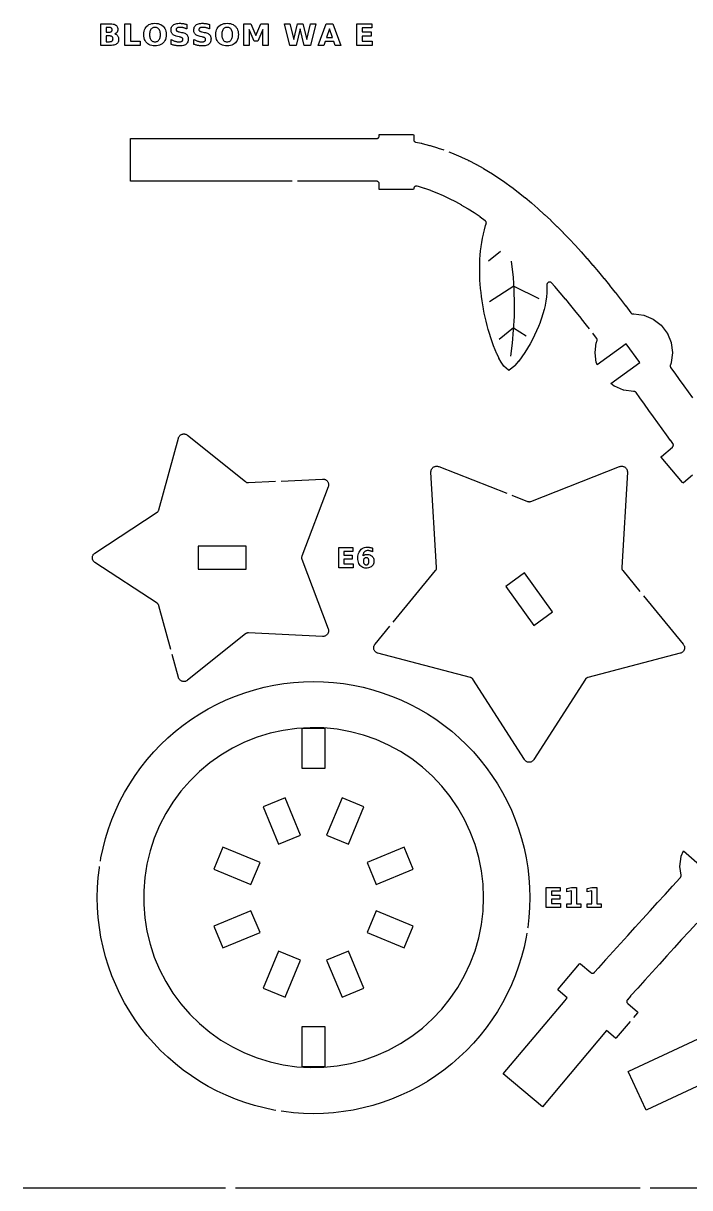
# Model space of a CAD drawing. Header units: millimetres. Extents: x 0 to 300, y 5 to 292.
# Drawn here: x 0 to 80.4, y 150 to 290.5 of the extents above; entities that cross this region are included whole.
import ezdxf

# ---------------------------------------------------------------- set-up
doc = ezdxf.new("R2010")
doc.units = ezdxf.units.MM
for name, color, linetype in [('CUT', 1, 'CONTINUOUS'), ('ENGRAVE', 5, 'CONTINUOUS'), ('SCORE', 7, 'CONTINUOUS')]:
    doc.layers.add(name, color=color, linetype=linetype)

msp = doc.modelspace()

# ---------------------------------------------------------------- linework, layer by layer
at = {"layer": 'CUT', "color": 1}
for points in [[(32.4213, 271.425), (13.008, 271.425), (12.9289, 271.4289), (12.925, 271.508), (12.925, 276.492), (12.9289, 276.5711), (13.008, 276.575), (42.5982, 276.575), (42.6318, 276.5767), (42.6634, 276.5813), (42.6943, 276.5891), (42.7243, 276.5998), (42.7532, 276.6135), (42.7805, 276.6298), (42.8061, 276.6488), (42.8297, 276.6703), (42.8512, 276.6939), (42.8702, 276.7195), (42.8865, 276.7468), (42.9002, 276.7757), (42.9109, 276.8057), (42.9187, 276.8366), (42.9233, 276.8682), (42.925, 276.9018), (42.925, 276.992), (42.9289, 277.0711), (43.008, 277.075), (46.992, 277.075), (47.0711, 277.0711), (47.075, 276.992), (47.075, 276.4593), (47.0766, 276.4259), (47.0812, 276.3946), (47.0889, 276.3639), (47.0994, 276.3341), (47.1129, 276.3055), (47.129, 276.2783), (47.1477, 276.2528), (47.1688, 276.2292), (47.1921, 276.2078), (47.2174, 276.1888), (47.2444, 276.1723), (47.2729, 276.1585), (47.3026, 276.1476), (47.335, 276.1391), (47.9969, 276), (48.0019, 275.9989), (48.1036, 275.9752), (48.1086, 275.974), (48.9736, 275.7529), (48.9784, 275.7516), (49.0758, 275.7245), (49.0806, 275.7231), (49.9372, 275.4656), (49.9418, 275.4641), (50.0347, 275.4341), (50.0393, 275.4326), (50.7001, 275.2045)], [(51.3091, 274.9778), (51.8247, 274.7771), (51.8288, 274.7754), (51.9121, 274.7412), (51.9162, 274.7395), (52.7482, 274.3793), (52.752, 274.3776), (52.8305, 274.3419), (52.8344, 274.3402), (53.6582, 273.9481), (53.6618, 273.9464), (53.7355, 273.9097), (53.7391, 273.9079), (54.5548, 273.4851), (54.5582, 273.4833), (54.6272, 273.4461), (54.6306, 273.4443), (55.4382, 272.9919), (55.4414, 272.9901), (55.5059, 272.9526), (55.509, 272.9508), (56.3085, 272.47), (56.3115, 272.4682), (56.3716, 272.4308), (56.3746, 272.4289), (57.166, 271.9208), (57.1688, 271.919), (57.2248, 271.8819), (57.2275, 271.8801), (58.0109, 271.3459), (58.0135, 271.3441), (58.0656, 271.3076), (58.0681, 271.3058), (58.8435, 270.7466), (58.8459, 270.7448), (58.8943, 270.709), (58.8967, 270.7072), (59.664, 270.1242), (59.6662, 270.1225), (59.7112, 270.0875), (59.7134, 270.0858), (60.4727, 269.4801), (60.4748, 269.4785), (60.5165, 269.4445), (60.5185, 269.4428), (61.2699, 268.8156), (61.2718, 268.814), (61.3105, 268.7811), (61.3124, 268.7795), (62.0553, 268.1325), (62.0929, 268.0991), (62.8302, 267.4309), (62.865, 267.3988), (63.5944, 266.7126), (63.6266, 266.6817), (64.3479, 265.9788), (64.3777, 265.9492), (65.0911, 265.2306), (65.1187, 265.2024), (65.8242, 264.4694), (65.8496, 264.4425), (66.5472, 263.6962), (66.5708, 263.6707), (67.2605, 262.9122), (67.2822, 262.888), (67.9641, 262.1185), (67.9841, 262.0957), (68.6582, 261.3164), (68.6766, 261.2949), (69.3429, 260.507), (69.3599, 260.4867), (70.0184, 259.6914), (70.034, 259.6724), (70.6848, 258.8708), (70.699, 258.8531), (71.3422, 258.0463), (71.3551, 258.0299), (71.9907, 257.2191), (72.0024, 257.204), (72.6304, 256.3904), (72.6409, 256.3766), (73.2613, 255.5613), (73.2708, 255.5487), (73.2725, 255.5463), (73.2936, 255.5209), (73.3158, 255.4989), (73.3399, 255.4792), (73.3659, 255.4618), (73.3933, 255.447), (73.4221, 255.4349), (73.4519, 255.4257), (73.4825, 255.4193), (73.5135, 255.4159), (73.5447, 255.4155), (73.5776, 255.4182), (73.601, 255.4213), (73.6179, 255.4228), (73.6347, 255.4213), (74.8112, 255.2664), (74.8278, 255.2635), (74.8437, 255.2577), (75.94, 254.8036), (75.9553, 254.7964), (75.9691, 254.7867), (76.9105, 254.0644), (76.9235, 254.0535), (76.9343, 254.0406), (77.6567, 253.0991), (77.6664, 253.0853), (77.6736, 253.07), (78.1277, 251.9737), (78.1334, 251.9578), (78.1364, 251.9412), (78.2913, 250.7647), (78.2927, 250.7478), (78.2913, 250.731), (78.1364, 249.5545), (78.1334, 249.5379), (78.1277, 249.522), (78.0285, 249.2826), (78.0168, 249.2499), (78.009, 249.218), (78.0044, 249.1855), (78.0031, 249.1526), (78.0052, 249.1199), (78.0105, 249.0875), (78.0191, 249.0558), (78.0308, 249.0251), (78.0456, 248.9958), (78.0643, 248.9665), (78.5561, 248.2751), (79.102, 247.5076), (79.6393, 246.753), (80.1682, 246.0123), (80.1686, 246.0117), (80.6886, 245.2869)], [(68.2696, 253.6116), (67.9326, 254.0482), (67.931, 254.0503), (67.3099, 254.8427), (67.3081, 254.845), (66.6808, 255.6318), (66.6788, 255.6344), (66.0454, 256.4146), (66.0432, 256.4173), (65.4036, 257.1896), (65.4012, 257.1925), (64.7557, 257.9559), (64.753, 257.9589), (64.1015, 258.7121), (64.0987, 258.7154), (63.7124, 259.1513), (63.6891, 259.1751), (63.6651, 259.1954), (63.6392, 259.2132), (63.6117, 259.2285), (63.5828, 259.241), (63.5529, 259.2507), (63.5222, 259.2575), (63.4909, 259.2612), (63.4595, 259.2619), (63.4281, 259.2596), (63.3971, 259.2542), (63.3668, 259.2459), (63.3374, 259.2347), (63.3093, 259.2207), (63.2826, 259.204), (63.2576, 259.1848), (63.2347, 259.1633), (63.2139, 259.1397), (63.1955, 259.1142), (63.1797, 259.087), (63.1665, 259.0585), (63.1562, 259.0287), (63.1488, 258.9982), (63.1444, 258.967), (63.1429, 258.9338), (63.145, 258.4913), (63.1448, 258.4799), (63.1234, 257.9854), (63.1226, 257.9743), (63.0778, 257.478), (63.0766, 257.4673), (63.0085, 256.9694), (63.0069, 256.959), (62.9161, 256.4594), (62.914, 256.4496), (62.8008, 255.9482), (62.7985, 255.9389), (62.6632, 255.4358), (62.6607, 255.427), (62.5038, 254.9223), (62.5011, 254.914), (62.3231, 254.4076), (62.3202, 254.3998), (62.1215, 253.8918), (62.1185, 253.8845), (61.8994, 253.375), (61.8963, 253.3681), (61.6571, 252.8571), (61.6539, 252.8506), (61.3946, 252.3381), (61.3913, 252.3318), (61.1117, 251.818), (61.1082, 251.8118), (60.8076, 251.2967), (60.8037, 251.2903), (60.4802, 250.7741), (60.4757, 250.7671), (60.1259, 250.2499), (60.12, 250.2416), (59.7365, 249.724), (59.7271, 249.7121), (59.2894, 249.1939), (59.2792, 249.183), (59.2681, 249.1731), (58.6073, 248.6413), (58.5521, 248.6013), (58.499, 248.6425), (57.9645, 249.1003), (57.9515, 249.1125), (57.941, 249.1268), (57.629, 249.5962), (57.6184, 249.6137), (57.3589, 250.0885), (57.3531, 250.0999), (57.1232, 250.5798), (57.1194, 250.5883), (56.911, 251.0711), (56.9081, 251.078), (56.7167, 251.5628), (56.7144, 251.5687), (56.5372, 252.0549), (56.5354, 252.0602), (56.3707, 252.5475), (56.3691, 252.5524), (56.2157, 253.0407), (56.2143, 253.0453), (56.0714, 253.5344), (56.0701, 253.5387), (55.9371, 254.0286), (55.936, 254.0328), (55.8125, 254.5233), (55.8114, 254.5275), (55.6972, 255.0185), (55.6962, 255.0227), (55.591, 255.5143), (55.5902, 255.5185), (55.494, 256.0107), (55.4932, 256.0148), (55.4059, 256.5075), (55.4052, 256.5117), (55.327, 257.005), (55.3263, 257.0092), (55.2571, 257.503), (55.2565, 257.5073), (55.1965, 258.0016), (55.196, 258.006), (55.1453, 258.5007), (55.1448, 258.5053), (55.1036, 259.0005), (55.1033, 259.0052), (55.0718, 259.5009), (55.0715, 259.5057), (55.05, 260.002), (55.0498, 260.0069), (55.0386, 260.5037), (55.0385, 260.5088), (55.0379, 261.0062), (55.0379, 261.0114), (55.0483, 261.5093), (55.0484, 261.5147), (55.0702, 262.0132), (55.0705, 262.0189), (55.1042, 262.5179), (55.1046, 262.5238), (55.1508, 263.0234), (55.1514, 263.0296), (55.2107, 263.5298), (55.2116, 263.5363), (55.2849, 264.0372), (55.286, 264.044), (55.3743, 264.5455), (55.3757, 264.5528), (55.4803, 265.055), (55.4821, 265.0628), (55.6048, 265.5656), (55.6071, 265.5743), (55.7503, 266.0777), (55.7534, 266.0876), (55.8217, 266.2934), (55.8307, 266.3257), (55.8362, 266.3568), (55.8386, 266.3884), (55.838, 266.42), (55.8343, 266.4514), (55.8275, 266.4824), (55.8178, 266.5125), (55.8052, 266.5415), (55.7898, 266.5691), (55.7718, 266.5952), (55.7513, 266.6193), (55.7287, 266.6414), (55.7025, 266.6622), (55.0862, 267.1067), (55.0783, 267.1122), (54.3588, 267.6029), (54.3504, 267.6085), (53.6275, 268.0725), (53.6185, 268.0781), (52.8926, 268.5147), (52.8829, 268.5203), (52.1542, 268.9285), (52.1438, 268.9341), (51.4124, 269.3132), (51.4014, 269.3187), (50.6674, 269.668), (50.6556, 269.6733), (49.9191, 269.9921), (49.9067, 269.9972), (49.1677, 270.2849), (49.1545, 270.2898), (48.413, 270.5458), (48.3991, 270.5503), (47.6548, 270.7741), (47.6402, 270.7781), (47.4822, 270.8185), (47.45, 270.8251), (47.419, 270.8285), (47.3879, 270.8288), (47.3569, 270.8261), (47.3263, 270.8205), (47.2963, 270.812), (47.2673, 270.8007), (47.2395, 270.7866), (47.2132, 270.77), (47.1887, 270.7509), (47.166, 270.7295), (47.1455, 270.7061), (47.1273, 270.6808), (47.1117, 270.6539), (47.0987, 270.6256), (47.0884, 270.5962), (47.081, 270.566), (47.0766, 270.5352), (47.0756, 270.5155), (47.0702, 270.4288), (46.992, 270.425), (43.008, 270.425), (42.9289, 270.4289), (42.925, 270.508), (42.925, 271.0982), (42.9233, 271.1318), (42.9187, 271.1634), (42.9109, 271.1943), (42.9002, 271.2243), (42.8865, 271.2532), (42.8702, 271.2805), (42.8512, 271.3061), (42.8297, 271.3297), (42.8061, 271.3512), (42.7805, 271.3702), (42.7532, 271.3865), (42.7243, 271.4002), (42.6943, 271.4109), (42.6634, 271.4187), (42.6318, 271.4233), (42.5982, 271.425), (33.0713, 271.425)], [(80.6926, 235.966), (79.6071, 235.0551), (79.544, 235.0073), (79.4902, 235.0654), (76.9293, 238.1173), (76.8815, 238.1804), (76.9396, 238.2342), (78.2704, 239.3509), (78.2958, 239.3745), (78.3174, 239.3991), (78.3365, 239.4258), (78.3527, 239.4542), (78.366, 239.4841), (78.3763, 239.5152), (78.3833, 239.5472), (78.3871, 239.5798), (78.3876, 239.6125), (78.3848, 239.6452), (78.3788, 239.6773), (78.3695, 239.7088), (78.3571, 239.7391), (78.3417, 239.768), (78.3224, 239.7968), (78.0648, 240.1426), (78.0556, 240.1549), (77.5524, 240.8389), (77.5449, 240.8491), (77.0347, 241.5499), (77.0287, 241.5581), (76.5113, 242.2747), (76.5068, 242.281), (75.9823, 243.0122), (75.979, 243.0167), (75.4474, 243.7612), (74.9065, 244.5209), (74.3596, 245.2899), (73.9006, 245.9352), (73.8803, 245.9609), (73.859, 245.9833), (73.8356, 246.0036), (73.8104, 246.0215), (73.7836, 246.037), (73.7555, 246.0498), (73.7263, 246.06), (73.6962, 246.0673), (73.6656, 246.0717), (73.6329, 246.0732), (73.6146, 246.0732), (73.601, 246.0744), (72.4245, 246.2293), (72.4078, 246.2322), (72.392, 246.238), (71.2957, 246.6921), (71.2803, 246.6993), (71.2665, 246.709), (70.8588, 247.0218), (74.3522, 249.5572), (72.7135, 251.8152), (69.211, 249.2733), (69.108, 249.522), (69.1022, 249.5379), (69.0993, 249.5545), (68.9444, 250.731), (68.9429, 250.7479), (68.9444, 250.7647), (69.0993, 251.9412), (69.1022, 251.9578), (69.108, 251.9737), (69.181, 252.1499), (69.192, 252.1805), (69.1996, 252.2104), (69.2044, 252.2408), (69.2063, 252.2715), (69.2052, 252.3023), (69.2013, 252.3329), (69.1944, 252.3629), (69.1848, 252.3921), (69.1724, 252.4203), (69.1574, 252.4473), (69.139, 252.4741), (68.6656, 253.0962)], [(17.7866, 214.9496), (16.3496, 220.2098), (16.3321, 220.2632), (16.3099, 220.3126), (16.2827, 220.3596), (16.2508, 220.4034), (16.2146, 220.4438), (16.1744, 220.4801), (16.1291, 220.5133), (8.6405, 225.4286), (8.5761, 225.4756), (8.5263, 225.52), (8.4812, 225.5692), (8.4411, 225.6226), (8.4066, 225.6797), (8.3778, 225.7399), (8.3552, 225.8027), (8.3388, 225.8674), (8.3289, 225.9334), (8.3256, 226), (8.3289, 226.0666), (8.3388, 226.1326), (8.3552, 226.1973), (8.3778, 226.2601), (8.4066, 226.3203), (8.4411, 226.3774), (8.4812, 226.4308), (8.5263, 226.48), (8.5761, 226.5244), (8.6405, 226.5714), (16.1291, 231.4867), (16.1744, 231.5199), (16.2146, 231.5562), (16.2508, 231.5966), (16.2827, 231.6404), (16.3099, 231.6874), (16.3321, 231.7368), (16.3496, 231.7902), (18.7102, 240.4312), (18.735, 240.507), (18.7619, 240.568), (18.7947, 240.6261), (18.8331, 240.6807), (18.8767, 240.7312), (18.9251, 240.7772), (18.9778, 240.8181), (19.0343, 240.8537), (19.094, 240.8835), (19.1564, 240.9072), (19.2208, 240.9247), (19.2866, 240.9357), (19.3532, 240.9401), (19.4199, 240.9379), (19.486, 240.9292), (19.551, 240.914), (19.6141, 240.8924), (19.6748, 240.8647), (19.7325, 240.8311), (19.7971, 240.7844), (26.7859, 235.1811), (26.8315, 235.1483), (26.8785, 235.1213), (26.928, 235.0993), (26.9796, 235.0826), (27.0326, 235.0712), (27.0865, 235.0654), (27.1427, 235.0652), (30.4306, 235.2214)], [(44.6173, 218.2487), (49.7175, 224.463), (49.7478, 224.5036), (49.7733, 224.5454), (49.7947, 224.5894), (49.812, 224.6352), (49.825, 224.6824), (49.8334, 224.7306), (49.8374, 224.7794), (49.8368, 224.8301), (49.159, 236.3184), (49.1583, 236.3991), (49.1645, 236.4663), (49.1773, 236.5326), (49.1967, 236.5972), (49.2225, 236.6596), (49.2544, 236.7191), (49.292, 236.7751), (49.3351, 236.8271), (49.3832, 236.8745), (49.4357, 236.9169), (49.4922, 236.9538), (49.5522, 236.9848), (49.6149, 237.0097), (49.6798, 237.0282), (49.7463, 237.0402), (49.8136, 237.0454), (49.881, 237.0439), (49.948, 237.0356), (50.0139, 237.0207), (50.0904, 236.9951), (58.3138, 233.7763)], [(58.9191, 233.5394), (60.807, 232.8004), (60.855, 232.7841), (60.9026, 232.7728), (60.9511, 232.766), (61, 232.7637), (61.0489, 232.766), (61.0974, 232.7728), (61.145, 232.7841), (61.193, 232.8004), (71.9096, 236.9951), (71.9861, 237.0207), (72.052, 237.0356), (72.119, 237.0439), (72.1864, 237.0454), (72.2537, 237.0402), (72.3202, 237.0282), (72.3851, 237.0097), (72.4478, 236.9848), (72.5078, 236.9538), (72.5643, 236.9169), (72.6168, 236.8745), (72.6649, 236.8271), (72.708, 236.7751), (72.7456, 236.7191), (72.7775, 236.6596), (72.8033, 236.5972), (72.8227, 236.5326), (72.8355, 236.4663), (72.8417, 236.3991), (72.841, 236.3184), (72.1632, 224.8301), (72.1626, 224.7794), (72.1666, 224.7306), (72.175, 224.6824), (72.188, 224.6352), (72.2053, 224.5894), (72.2267, 224.5454), (72.2522, 224.5036), (72.2825, 224.463), (74.3633, 221.9276)], [(31.0799, 235.2523), (36.0902, 235.4904), (36.17, 235.4902), (36.2364, 235.4835), (36.3018, 235.4703), (36.3655, 235.4506), (36.4271, 235.4247), (36.4857, 235.3929), (36.5409, 235.3555), (36.5922, 235.3127), (36.639, 235.2651), (36.6808, 235.2132), (36.7173, 235.1573), (36.7481, 235.0981), (36.7729, 235.0361), (36.7915, 234.972), (36.8036, 234.9064), (36.8092, 234.8399), (36.8082, 234.7732), (36.8006, 234.7069), (36.7865, 234.6417), (36.762, 234.5658), (33.5926, 226.1876), (33.5755, 226.1341), (33.5644, 226.081), (33.5588, 226.0271), (33.5588, 225.9729), (33.5644, 225.919), (33.5755, 225.8659), (33.5926, 225.8124), (36.762, 217.4342), (36.7865, 217.3583), (36.8006, 217.2931), (36.8082, 217.2268), (36.8092, 217.1601), (36.8036, 217.0936), (36.7915, 217.028), (36.7729, 216.9639), (36.7481, 216.9019), (36.7173, 216.8427), (36.6808, 216.7868), (36.639, 216.7349), (36.5922, 216.6873), (36.5409, 216.6445), (36.4857, 216.6071), (36.4271, 216.5753), (36.3655, 216.5494), (36.3018, 216.5297), (36.2364, 216.5165), (36.17, 216.5098), (36.0902, 216.5096), (27.1427, 216.9348), (27.0865, 216.9346), (27.0326, 216.9288), (26.9796, 216.9174), (26.928, 216.9007), (26.8785, 216.8787), (26.8315, 216.8517), (26.7859, 216.8189), (19.7971, 211.2156), (19.7325, 211.1689), (19.6748, 211.1353), (19.6141, 211.1076), (19.551, 211.086), (19.486, 211.0708), (19.4199, 211.0621), (19.3532, 211.0599), (19.2866, 211.0643), (19.2208, 211.0753), (19.1564, 211.0928), (19.094, 211.1165), (19.0343, 211.1463), (18.9778, 211.1819), (18.9251, 211.2228), (18.8767, 211.2688), (18.8331, 211.3193), (18.7947, 211.3739), (18.7619, 211.432), (18.735, 211.493), (18.7102, 211.5688), (17.9579, 214.3225)], [(74.7757, 221.4251), (79.5835, 215.5671), (79.6315, 215.5022), (79.666, 215.4442), (79.6946, 215.3831), (79.7169, 215.3194), (79.7327, 215.2537), (79.7419, 215.1869), (79.7444, 215.1194), (79.74, 215.0521), (79.729, 214.9855), (79.7114, 214.9203), (79.6874, 214.8572), (79.6571, 214.7969), (79.621, 214.7398), (79.5794, 214.6867), (79.5327, 214.638), (79.4813, 214.5942), (79.4258, 214.5558), (79.3667, 214.5231), (79.3047, 214.4965), (79.2278, 214.4722), (68.0922, 211.5667), (68.0438, 211.5516), (67.9987, 211.5328), (67.9554, 211.5098), (67.9145, 211.4829), (67.8763, 211.4524), (67.8411, 211.4184), (67.8093, 211.3812), (67.78, 211.3398), (61.5756, 201.6472), (61.5288, 201.5815), (61.4843, 201.5307), (61.4349, 201.4847), (61.3812, 201.4438), (61.3237, 201.4084), (61.2629, 201.379), (61.1996, 201.3559), (61.1342, 201.3391), (61.0674, 201.329), (61, 201.3257), (60.9326, 201.329), (60.8658, 201.3391), (60.8004, 201.3559), (60.7371, 201.379), (60.6763, 201.4084), (60.6188, 201.4438), (60.5651, 201.4847), (60.5157, 201.5307), (60.4712, 201.5815), (60.4244, 201.6472), (54.22, 211.3398), (54.1907, 211.3812), (54.1589, 211.4184), (54.1237, 211.4524), (54.0855, 211.4829), (54.0446, 211.5098), (54.0013, 211.5328), (53.9562, 211.5516), (53.9078, 211.5667), (42.7722, 214.4722), (42.6953, 214.4965), (42.6333, 214.5231), (42.5742, 214.5558), (42.5187, 214.5942), (42.4673, 214.638), (42.4206, 214.6867), (42.379, 214.7398), (42.3429, 214.7969), (42.3126, 214.8572), (42.2886, 214.9203), (42.271, 214.9855), (42.26, 215.0521), (42.2556, 215.1194), (42.2581, 215.1869), (42.2673, 215.2537), (42.2831, 215.3194), (42.3054, 215.3831), (42.334, 215.4442), (42.3685, 215.5022), (42.4165, 215.5671), (44.205, 217.7462)], [(9.3048, 189.398), (9.369, 189.7913), (9.6176, 190.9699), (9.9204, 192.1358), (10.2767, 193.2864), (10.6858, 194.4194), (11.1467, 195.5322), (11.6586, 196.6226), (12.2203, 197.6882), (12.8306, 198.7267), (13.4882, 199.7359), (14.1917, 200.7137), (14.9396, 201.6579), (15.7303, 202.5666), (16.5622, 203.4378), (17.4334, 204.2697), (18.3421, 205.0604), (19.2863, 205.8083), (20.2641, 206.5118), (21.2733, 207.1694), (22.3118, 207.7797), (23.3774, 208.3414), (24.4678, 208.8533), (25.5806, 209.3142), (26.7136, 209.7233), (27.8642, 210.0796), (29.0301, 210.3824), (30.2087, 210.631), (31.3976, 210.825), (32.5941, 210.9638), (33.7958, 211.0472), (35, 211.075), (36.2042, 211.0472), (37.4059, 210.9638), (38.6024, 210.825), (39.7913, 210.631), (40.9699, 210.3824), (42.1358, 210.0796), (43.2864, 209.7233), (44.4194, 209.3142), (45.5322, 208.8533), (46.6226, 208.3414), (47.6882, 207.7797), (48.7267, 207.1694), (49.7359, 206.5118), (50.7137, 205.8083), (51.6579, 205.0604), (52.5666, 204.2697), (53.4378, 203.4378), (54.2697, 202.5666), (55.0604, 201.6579), (55.8083, 200.7137), (56.5118, 199.7359), (57.1694, 198.7267), (57.7797, 197.6882), (58.3414, 196.6226), (58.8533, 195.5322), (59.3142, 194.4194), (59.7233, 193.2864), (60.0796, 192.1358), (60.3824, 190.9699), (60.631, 189.7913), (60.825, 188.6024), (60.9638, 187.4059), (61.0472, 186.2042), (61.075, 185), (61.0472, 183.7958), (60.9638, 182.5941), (60.825, 181.3976), (60.8144, 181.3325)], [(73.1645, 170.0374), (71.5098, 168.0654), (71.456, 168.0073), (71.3929, 168.0551), (70.3074, 168.966), (62.5939, 159.7734), (57.8828, 163.7266), (65.323, 172.5935), (65.5962, 172.9191), (64.5107, 173.83), (64.4526, 173.8838), (64.5005, 173.9469), (67.0614, 176.9988), (67.1152, 177.0569), (67.1783, 177.009), (68.4386, 175.9515), (68.4651, 175.9314), (68.4918, 175.9149), (68.52, 175.901), (68.5494, 175.89), (68.5797, 175.8818), (68.6107, 175.8766), (68.6421, 175.8745), (68.6735, 175.8753), (68.7046, 175.8792), (68.7353, 175.8861), (68.7651, 175.8959), (68.7939, 175.9085), (68.8213, 175.9239), (68.8471, 175.9418), (68.871, 175.9622), (68.8941, 175.986), (69.3763, 176.5342), (69.3844, 176.5433), (70.2415, 177.5085), (70.2483, 177.5161), (71.1153, 178.4845), (71.1208, 178.4907), (71.9967, 179.4626), (72.001, 179.4674), (72.8848, 180.4431), (72.8879, 180.4465), (73.7787, 181.4264), (74.6774, 182.4129), (75.5797, 183.4025), (76.4845, 184.3955), (77.3913, 185.3926), (78.2992, 186.3943), (78.2998, 186.3949), (79.2072, 187.4007), (79.2079, 187.4015), (79.2398, 187.4371), (79.2606, 187.4626), (79.2779, 187.4885), (79.2925, 187.516), (79.3045, 187.5447), (79.3137, 187.5744), (79.32, 187.6048), (79.3234, 187.6358), (79.3238, 187.6669), (79.3211, 187.6996), (79.1845, 188.7367), (79.1831, 188.7535), (79.1845, 188.7703), (79.3394, 189.9468), (79.3424, 189.9635), (79.3481, 189.9793), (79.615, 190.6235), (82.8585, 187.7747)], [(30.4491, 159.3297), (30.2087, 159.369), (29.0301, 159.6176), (27.8642, 159.9204), (26.7136, 160.2767), (25.5806, 160.6858), (24.4678, 161.1467), (23.3774, 161.6586), (22.3118, 162.2203), (21.2733, 162.8306), (20.2641, 163.4882), (19.2863, 164.1917), (18.3421, 164.9396), (17.4334, 165.7303), (16.5622, 166.5622), (15.7303, 167.4334), (14.9396, 168.3421), (14.1917, 169.2863), (13.4882, 170.2641), (12.8306, 171.2733), (12.2203, 172.3118), (11.6586, 173.3774), (11.1467, 174.4678), (10.6858, 175.5806), (10.2767, 176.7136), (9.9204, 177.8642), (9.6176, 179.0301), (9.369, 180.2087), (9.175, 181.3976), (9.0362, 182.5941), (8.9528, 183.7958), (8.925, 185), (8.9528, 186.2042), (9.0362, 187.4059), (9.175, 188.6024), (9.2002, 188.7565)], [(81.2032, 181.9297), (80.294, 180.9299), (79.3862, 179.9337), (78.4842, 178.9443), (77.5888, 177.9614), (76.7006, 176.9845), (75.8207, 176.013), (75.8201, 176.0123), (74.95, 175.0468), (74.9492, 175.046), (74.0895, 174.0857), (74.0885, 174.0846), (73.2401, 173.1293), (73.239, 173.128), (72.8504, 172.6862), (72.8291, 172.6594), (72.8116, 172.6322), (72.7968, 172.6033), (72.7851, 172.5732), (72.7763, 172.542), (72.7707, 172.5102), (72.7684, 172.4779), (72.7692, 172.4456), (72.7732, 172.4135), (72.7805, 172.3819), (72.7908, 172.3513), (72.8041, 172.3218), (72.8203, 172.2938), (72.8392, 172.2675), (72.8606, 172.2432), (72.8857, 172.2199), (74.0604, 171.2342), (74.1185, 171.1804), (74.0707, 171.1173), (73.5823, 170.5353)], [(60.7097, 180.691), (60.631, 180.2087), (60.3824, 179.0301), (60.0796, 177.8642), (59.7233, 176.7136), (59.3142, 175.5806), (58.8533, 174.4678), (58.3414, 173.3774), (57.7797, 172.3118), (57.1694, 171.2733), (56.5118, 170.2641), (55.8083, 169.2863), (55.0604, 168.3421), (54.2697, 167.4334), (53.4378, 166.5622), (52.5666, 165.7303), (51.6579, 164.9396), (50.7137, 164.1917), (49.7359, 163.4882), (48.7267, 162.8306), (47.6882, 162.2203), (46.6226, 161.6586), (45.5322, 161.1467), (44.4194, 160.6858), (43.2864, 160.2767), (42.1358, 159.9204), (40.9699, 159.6176), (39.7913, 159.369), (38.6024, 159.175), (37.4059, 159.0362), (36.2042, 158.9528), (35, 158.925), (33.7958, 158.9528), (32.5941, 159.0362), (31.3976, 159.175), (31.0906, 159.2251)], [(98.6272, 170.314), (75.186, 159.3896), (75.1127, 159.3598), (75.0758, 159.4298), (72.9704, 163.9474), (72.9405, 164.0207), (73.0106, 164.0576), (99.8312, 176.5569)], [(0, 150), (24.4, 150)], [(25.6, 150), (74.4, 150)], [(75.6, 150), (124.4, 150)]]:
    msp.add_lwpolyline(points, dxfattribs=at)
for points in [[(26.895, 227.395), (21.105, 227.395), (21.105, 224.605), (26.895, 224.605), (26.895, 227.395)], [(63.8302, 219.4779), (60.4269, 224.1621), (58.1698, 222.5221), (61.5731, 217.8379), (63.8302, 219.4779)], [(33.605, 205.395), (33.605, 200.605), (36.395, 200.605), (36.395, 200.6429), (36.395, 205.395), (33.605, 205.395)], [(31.5617, 197.0245), (28.9286, 195.9339), (30.7846, 191.4531), (33.4177, 192.5437), (31.5617, 197.0245)], [(41.0714, 195.9339), (38.4383, 197.0245), (36.5823, 192.5437), (39.2154, 191.4531), (41.0714, 195.9339)], [(24.0661, 191.0714), (22.9755, 188.4383), (27.4563, 186.5823), (28.5469, 189.2154), (24.0661, 191.0714)], [(45.9339, 191.0714), (41.4531, 189.2154), (42.5437, 186.5823), (47.0245, 188.4383), (45.9339, 191.0714)], [(28.5469, 180.7846), (27.4563, 183.4177), (22.9755, 181.5617), (24.0661, 178.9286), (28.5469, 180.7846)], [(47.0245, 181.5617), (42.5437, 183.4177), (41.4531, 180.7846), (45.9339, 178.9286), (47.0245, 181.5617)], [(30.7846, 178.5469), (28.9286, 174.0661), (31.5617, 172.9755), (33.4177, 177.4563), (30.7846, 178.5469)], [(39.2154, 178.5469), (36.5823, 177.4563), (38.4383, 172.9755), (41.0714, 174.0661), (39.2154, 178.5469)], [(33.605, 169.395), (33.605, 169.3571), (33.605, 164.605), (36.395, 164.605), (36.395, 169.395), (33.605, 169.395)]]:
    msp.add_lwpolyline(points, close=True, dxfattribs=at)
at = {"layer": 'ENGRAVE', "color": 5}
for points in [[(11.3786, 288.9743), (11.4152, 288.9151), (11.4452, 288.8517), (11.4685, 288.7839), (11.4852, 288.7118), (11.4952, 288.6354), (11.4985, 288.5547), (11.4914, 288.4331), (11.4699, 288.3223), (11.4341, 288.2223), (11.3841, 288.1331), (11.3197, 288.0546), (11.2411, 287.9869), (11.1478, 287.9298), (11.0397, 287.8831), (10.9166, 287.8467), (10.7787, 287.8208), (10.6259, 287.8052), (10.4582, 287.8), (9.3315, 287.8), (9.3315, 290.4325), (10.3506, 290.4325), (10.525, 290.4279), (10.6826, 290.4141), (10.8234, 290.3911), (10.9474, 290.3588), (11.0546, 290.3174), (11.145, 290.2668), (11.2201, 290.206), (11.2816, 290.1341), (11.3295, 290.0512), (11.3636, 289.9572), (11.3841, 289.8522), (11.391, 289.736), (11.3885, 289.6736), (11.381, 289.6143), (11.3685, 289.5582), (11.351, 289.5052), (11.3285, 289.4555), (11.301, 289.409), (11.2688, 289.3659), (11.2321, 289.3268), (11.1908, 289.2915), (11.1451, 289.2601), (11.0948, 289.2325), (11.0401, 289.2088), (11.1102, 289.1847), (11.1749, 289.1546), (11.234, 289.1185), (11.2877, 289.0764), (11.3359, 289.0283), (11.3786, 288.9743)], [(10.5995, 289.4623), (10.6292, 289.4839), (10.6546, 289.5093), (10.6753, 289.5384), (10.6914, 289.5712), (10.7029, 289.6077), (10.7098, 289.648), (10.7121, 289.692), (10.7098, 289.7354), (10.7029, 289.7753), (10.6914, 289.8116), (10.6753, 289.8444), (10.6546, 289.8735), (10.6292, 289.8991), (10.5995, 289.921), (10.5654, 289.9388), (10.527, 289.9527), (10.4843, 289.9626), (10.4372, 289.9686), (10.3859, 289.9705), (10.0103, 289.9705), (10.0103, 289.4134), (10.3859, 289.4134), (10.4372, 289.4153), (10.4843, 289.4212), (10.527, 289.431), (10.5654, 289.4447), (10.5995, 289.4623)], [(14.0991, 288.3131), (14.0991, 287.8), (12.2283, 287.8), (12.2283, 290.4325), (12.9072, 290.4325), (12.9072, 288.3131), (14.0991, 288.3131)], [(16.6004, 290.3187), (16.7433, 290.2279), (16.8708, 290.1169), (16.9807, 289.9881), (17.0706, 289.844), (17.1406, 289.6845), (17.1905, 289.5096), (17.2205, 289.3193), (17.2305, 289.1136), (17.2205, 288.9085), (17.1905, 288.7186), (17.1406, 288.5441), (17.0706, 288.3848), (16.9807, 288.2408), (16.8708, 288.1121), (16.7433, 288.0011), (16.6004, 287.9103), (16.4423, 287.8397), (16.269, 287.7892), (16.0803, 287.759), (15.8763, 287.7489), (15.6729, 287.759), (15.4846, 287.7892), (15.3114, 287.8397), (15.1534, 287.9103), (15.0105, 288.0011), (14.8828, 288.1121), (14.7726, 288.2408), (14.6824, 288.3848), (14.6123, 288.5441), (14.5622, 288.7186), (14.5322, 288.9085), (14.5222, 289.1136), (14.5322, 289.3193), (14.5622, 289.5096), (14.6123, 289.6845), (14.6824, 289.844), (14.7726, 289.9881), (14.8828, 290.1169), (15.0105, 290.2279), (15.1534, 290.3187), (15.3114, 290.3893), (15.4846, 290.4398), (15.6729, 290.47), (15.8763, 290.4801), (16.0803, 290.47), (16.269, 290.4398), (16.4423, 290.3893), (16.6004, 290.3187)], [(15.5245, 289.8863), (15.4559, 289.829), (15.395, 289.759), (15.3427, 289.6774), (15.3, 289.5854), (15.2667, 289.483), (15.243, 289.3703), (15.2287, 289.2471), (15.2239, 289.1136), (15.2287, 288.9806), (15.243, 288.8579), (15.2667, 288.7455), (15.3, 288.6434), (15.3427, 288.5516), (15.395, 288.47), (15.4559, 288.4), (15.5245, 288.3427), (15.6008, 288.2981), (15.6849, 288.2663), (15.7768, 288.2472), (15.8763, 288.2408), (15.9765, 288.2472), (16.0687, 288.2663), (16.1532, 288.2981), (16.2298, 288.3427), (16.2985, 288.4), (16.3595, 288.47), (16.4117, 288.5516), (16.4545, 288.6434), (16.4877, 288.7455), (16.5115, 288.8579), (16.5258, 288.9806), (16.5305, 289.1136), (16.5258, 289.2471), (16.5115, 289.3703), (16.4877, 289.483), (16.4545, 289.5854), (16.4117, 289.6774), (16.3595, 289.759), (16.2985, 289.829), (16.2298, 289.8863), (16.1532, 289.9309), (16.0687, 289.9627), (15.9765, 289.9818), (15.8763, 289.9882), (15.7768, 289.9818), (15.6849, 289.9627), (15.6008, 289.9309), (15.5245, 289.8863)], [(19.5767, 289.8518), (19.5058, 289.8775), (19.4356, 289.9006), (19.3659, 289.921), (19.2969, 289.9388), (19.2288, 289.9539), (19.1619, 289.9662), (19.0963, 289.9758), (19.032, 289.9827), (18.969, 289.9868), (18.9072, 289.9882), (18.8296, 289.9863), (18.7591, 289.9807), (18.6956, 289.9714), (18.6392, 289.9584), (18.5898, 289.9416), (18.5475, 289.9212), (18.512, 289.8968), (18.4829, 289.8683), (18.4602, 289.8357), (18.4441, 289.7989), (18.4344, 289.7581), (18.4311, 289.7131), (18.4333, 289.6791), (18.4399, 289.6478), (18.4508, 289.619), (18.466, 289.5928), (18.4856, 289.5692), (18.5096, 289.5483), (18.5393, 289.529), (18.5761, 289.5107), (18.62, 289.4934), (18.671, 289.4769), (18.7291, 289.4614), (18.7944, 289.4469), (19.0835, 289.3887), (19.2228, 289.3567), (19.348, 289.3197), (19.4591, 289.2776), (19.5561, 289.2304), (19.639, 289.1781), (19.7077, 289.1207), (19.7643, 289.0565), (19.8106, 288.9839), (19.8466, 288.9029), (19.8723, 288.8135), (19.8877, 288.7156), (19.8929, 288.6093), (19.8857, 288.4703), (19.8642, 288.3438), (19.8283, 288.2296), (19.7781, 288.1278), (19.7135, 288.0384), (19.6345, 287.9613), (19.5409, 287.8964), (19.4321, 287.8433), (19.3081, 287.802), (19.1691, 287.7725), (19.0148, 287.7548), (18.8455, 287.7489), (18.762, 287.7502), (18.6784, 287.7542), (18.5947, 287.7608), (18.5109, 287.77), (18.427, 287.7819), (18.343, 287.7965), (18.2589, 287.8136), (18.1749, 287.8333), (18.0908, 287.8555), (18.0068, 287.8803), (17.9227, 287.9077), (17.8387, 287.9375), (17.8387, 288.5106), (17.9223, 288.4678), (18.0049, 288.4286), (18.0866, 288.3931), (18.1674, 288.3613), (18.2473, 288.3332), (18.3262, 288.3087), (18.4042, 288.288), (18.4813, 288.271), (18.5574, 288.2578), (18.6326, 288.2484), (18.7069, 288.2427), (18.7803, 288.2408), (18.8514, 288.2429), (18.9168, 288.249), (18.9764, 288.2593), (19.0302, 288.2737), (19.0783, 288.2922), (19.1206, 288.3149), (19.1567, 288.3413), (19.1862, 288.3713), (19.2092, 288.4048), (19.2256, 288.4418), (19.2354, 288.4824), (19.2387, 288.5265), (19.2365, 288.566), (19.2298, 288.6025), (19.2186, 288.6358), (19.203, 288.6659), (19.183, 288.693), (19.1585, 288.7169), (19.1273, 288.7388), (19.0873, 288.76), (19.0384, 288.7804), (18.9806, 288.8), (18.9139, 288.8188), (18.8384, 288.8368), (18.5757, 288.895), (18.45, 288.926), (18.336, 288.9626), (18.2339, 289.0047), (18.1435, 289.0525), (18.065, 289.1058), (17.9983, 289.1647), (17.9425, 289.23), (17.8969, 289.3025), (17.8614, 289.3821), (17.836, 289.4688), (17.8208, 289.5627), (17.8158, 289.6637), (17.8228, 289.7898), (17.844, 289.9057), (17.8792, 290.0115), (17.9286, 290.1073), (17.9921, 290.193), (18.0697, 290.2685), (18.1605, 290.3332), (18.2636, 290.3861), (18.3791, 290.4272), (18.507, 290.4566), (18.6471, 290.4742), (18.7997, 290.4801), (18.8723, 290.4792), (18.9456, 290.4765), (19.0196, 290.472), (19.0943, 290.4656), (19.1697, 290.4575), (19.2458, 290.4475), (19.3226, 290.4357), (19.4003, 290.4221), (19.4789, 290.4067), (19.5584, 290.3895), (19.6388, 290.3705), (19.7201, 290.3496), (19.7201, 289.7925), (19.6481, 289.8235), (19.5767, 289.8518)], [(22.3219, 289.8518), (22.251, 289.8775), (22.1808, 289.9006), (22.1112, 289.921), (22.0421, 289.9388), (21.974, 289.9539), (21.9071, 289.9662), (21.8415, 289.9758), (21.7772, 289.9827), (21.7142, 289.9868), (21.6524, 289.9882), (21.5748, 289.9863), (21.5043, 289.9807), (21.4408, 289.9714), (21.3844, 289.9584), (21.335, 289.9416), (21.2927, 289.9212), (21.2572, 289.8968), (21.2281, 289.8683), (21.2054, 289.8357), (21.1893, 289.7989), (21.1796, 289.7581), (21.1764, 289.7131), (21.1785, 289.6791), (21.1851, 289.6478), (21.196, 289.619), (21.2112, 289.5928), (21.2308, 289.5692), (21.2548, 289.5483), (21.2845, 289.529), (21.3213, 289.5107), (21.3652, 289.4934), (21.4163, 289.4769), (21.4744, 289.4614), (21.5396, 289.4469), (21.8288, 289.3887), (21.9681, 289.3567), (22.0932, 289.3197), (22.2043, 289.2776), (22.3013, 289.2304), (22.3842, 289.1781), (22.4529, 289.1207), (22.5095, 289.0565), (22.5558, 288.9839), (22.5918, 288.9029), (22.6175, 288.8135), (22.6329, 288.7156), (22.6381, 288.6093), (22.6309, 288.4703), (22.6094, 288.3438), (22.5735, 288.2296), (22.5233, 288.1278), (22.4587, 288.0384), (22.3798, 287.9613), (22.2861, 287.8964), (22.1773, 287.8433), (22.0533, 287.802), (21.9143, 287.7725), (21.7601, 287.7548), (21.5907, 287.7489), (21.5072, 287.7502), (21.4236, 287.7542), (21.3399, 287.7608), (21.2561, 287.77), (21.1722, 287.7819), (21.0882, 287.7965), (21.0041, 287.8136), (20.9201, 287.8333), (20.8361, 287.8555), (20.752, 287.8803), (20.668, 287.9077), (20.5839, 287.9375), (20.5839, 288.5106), (20.6675, 288.4678), (20.7501, 288.4286), (20.8319, 288.3931), (20.9127, 288.3613), (20.9925, 288.3332), (21.0714, 288.3087), (21.1494, 288.288), (21.2265, 288.271), (21.3026, 288.2578), (21.3779, 288.2484), (21.4521, 288.2427), (21.5255, 288.2408), (21.5966, 288.2429), (21.662, 288.249), (21.7216, 288.2593), (21.7755, 288.2737), (21.8235, 288.2922), (21.8658, 288.3149), (21.9019, 288.3413), (21.9314, 288.3713), (21.9544, 288.4048), (21.9708, 288.4418), (21.9806, 288.4824), (21.9839, 288.5265), (21.9817, 288.566), (21.975, 288.6025), (21.9639, 288.6358), (21.9483, 288.6659), (21.9282, 288.693), (21.9037, 288.7169), (21.8725, 288.7388), (21.8325, 288.76), (21.7836, 288.7804), (21.7258, 288.8), (21.6592, 288.8188), (21.5837, 288.8368), (21.3209, 288.895), (21.1952, 288.926), (21.0812, 288.9626), (20.9791, 289.0047), (20.8888, 289.0525), (20.8102, 289.1058), (20.7435, 289.1647), (20.6877, 289.23), (20.6421, 289.3025), (20.6066, 289.3821), (20.5813, 289.4688), (20.5661, 289.5627), (20.561, 289.6637), (20.568, 289.7898), (20.5892, 289.9057), (20.6245, 290.0115), (20.6738, 290.1073), (20.7373, 290.193), (20.8149, 290.2685), (20.9057, 290.3332), (21.0088, 290.3861), (21.1243, 290.4272), (21.2522, 290.4566), (21.3924, 290.4742), (21.5449, 290.4801), (21.6175, 290.4792), (21.6908, 290.4765), (21.7648, 290.472), (21.8395, 290.4656), (21.9149, 290.4575), (21.991, 290.4475), (22.0678, 290.4357), (22.1455, 290.4221), (22.2242, 290.4067), (22.3037, 290.3895), (22.384, 290.3705), (22.4653, 290.3496), (22.4653, 289.7925), (22.3933, 289.8235), (22.3219, 289.8518)], [(25.448, 290.2279), (25.5755, 290.1169), (25.6854, 289.9881), (25.7753, 289.844), (25.8453, 289.6845), (25.8952, 289.5096), (25.9252, 289.3193), (25.9352, 289.1136), (25.9252, 288.9085), (25.8952, 288.7186), (25.8453, 288.5441), (25.7753, 288.3848), (25.6854, 288.2408), (25.5755, 288.1121), (25.448, 288.0011), (25.3051, 287.9103), (25.147, 287.8397), (24.9736, 287.7892), (24.785, 287.759), (24.581, 287.7489), (24.3776, 287.759), (24.1893, 287.7892), (24.0161, 287.8397), (23.8581, 287.9103), (23.7152, 288.0011), (23.5874, 288.1121), (23.4773, 288.2408), (23.3871, 288.3848), (23.317, 288.5441), (23.2669, 288.7186), (23.2369, 288.9085), (23.2269, 289.1136), (23.2369, 289.3193), (23.2669, 289.5096), (23.317, 289.6845), (23.3871, 289.844), (23.4773, 289.9881), (23.5874, 290.1169), (23.7152, 290.2279), (23.8581, 290.3187), (24.0161, 290.3893), (24.1893, 290.4398), (24.3776, 290.47), (24.581, 290.4801), (24.785, 290.47), (24.9736, 290.4398), (25.147, 290.3893), (25.3051, 290.3187), (25.448, 290.2279)], [(24.1605, 289.829), (24.0997, 289.759), (24.0474, 289.6774), (24.0046, 289.5854), (23.9714, 289.483), (23.9476, 289.3703), (23.9334, 289.2471), (23.9286, 289.1136), (23.9334, 288.9806), (23.9476, 288.8579), (23.9714, 288.7455), (24.0046, 288.6434), (24.0474, 288.5516), (24.0997, 288.47), (24.1605, 288.4), (24.2292, 288.3427), (24.3055, 288.2981), (24.3896, 288.2663), (24.4815, 288.2472), (24.581, 288.2408), (24.6811, 288.2472), (24.7734, 288.2663), (24.8579, 288.2981), (24.9345, 288.3427), (25.0032, 288.4), (25.0642, 288.47), (25.1164, 288.5516), (25.1592, 288.6434), (25.1924, 288.7455), (25.2162, 288.8579), (25.2304, 288.9806), (25.2352, 289.1136), (25.2304, 289.2471), (25.2162, 289.3703), (25.1924, 289.483), (25.1592, 289.5854), (25.1164, 289.6774), (25.0642, 289.759), (25.0032, 289.829), (24.9345, 289.8863), (24.8579, 289.9309), (24.7734, 289.9627), (24.6811, 289.9818), (24.581, 289.9882), (24.4815, 289.9818), (24.3896, 289.9627), (24.3055, 289.9309), (24.2292, 289.8863), (24.1605, 289.829)], [(28.6593, 290.4325), (29.5215, 290.4325), (29.5215, 287.8), (28.8797, 287.8), (28.8797, 289.7255), (28.2731, 288.306), (27.8429, 288.306), (27.2363, 289.7255), (27.2363, 287.8), (26.5927, 287.8), (26.5927, 290.4325), (27.4567, 290.4325), (28.0562, 289.0237), (28.6593, 290.4325)], [(33.0653, 290.4325), (33.7195, 290.4325), (34.1709, 288.5194), (34.6258, 290.4325), (35.2711, 290.4325), (34.6505, 287.8), (33.8676, 287.8), (33.3897, 289.8013), (32.9172, 287.8), (32.1343, 287.8), (31.5084, 290.4325), (32.159, 290.4325), (32.6139, 288.5194), (33.0653, 290.4325)], [(37.3304, 290.4325), (38.3055, 287.8), (37.6231, 287.8), (37.4574, 288.2796), (36.3959, 288.2796), (36.2284, 287.8), (35.546, 287.8), (36.5211, 290.4325), (37.3304, 290.4325)], [(36.9267, 289.8154), (36.5652, 288.768), (37.2864, 288.768), (36.9267, 289.8154)], [(40.8796, 289.4292), (41.9639, 289.4292), (41.9639, 288.9161), (40.8796, 288.9161), (40.8796, 288.3131), (42.0715, 288.3131), (42.0715, 287.8), (40.2007, 287.8), (40.2007, 290.4325), (42.0327, 290.4325), (42.0327, 289.9194), (40.8796, 289.9194), (40.8796, 289.4292)], [(10.7165, 288.3484), (10.748, 288.3796), (10.7738, 288.4158), (10.7939, 288.4568), (10.8082, 288.5027), (10.8168, 288.5536), (10.8197, 288.6093), (10.8168, 288.664), (10.8083, 288.7138), (10.7941, 288.759), (10.7742, 288.7994), (10.7486, 288.835), (10.7174, 288.8659), (10.6804, 288.892), (10.6377, 288.9134), (10.5891, 288.93), (10.5348, 288.9419), (10.4747, 288.949), (10.4088, 288.9514), (10.0103, 288.9514), (10.0103, 288.262), (10.4088, 288.262), (10.4742, 288.2644), (10.5339, 288.2716), (10.588, 288.2836), (10.6365, 288.3004), (10.6793, 288.322), (10.7165, 288.3484)], [(39.7312, 227.23), (39.7312, 226.7564), (38.6668, 226.7564), (38.6668, 226.3039), (39.6678, 226.3039), (39.6678, 225.8303), (38.6668, 225.8303), (38.6668, 225.2736), (39.767, 225.2736), (39.767, 224.8), (38.0402, 224.8), (38.0402, 227.23), (39.7312, 227.23)], [(42.0743, 226.7407), (42.0242, 226.7619), (41.9752, 226.781), (41.9271, 226.798), (41.88, 226.8128), (41.834, 226.8256), (41.7886, 226.8362), (41.7435, 226.845), (41.6989, 226.8518), (41.6546, 226.8567), (41.6106, 226.8596), (41.567, 226.8605), (41.4772, 226.8562), (41.3942, 226.8433), (41.318, 226.8217), (41.2488, 226.7915), (41.1864, 226.7526), (41.1308, 226.7051), (41.0824, 226.6491), (41.0411, 226.5848), (41.0071, 226.512), (40.9804, 226.4309), (40.9609, 226.3415), (40.9486, 226.2437), (40.9849, 226.2692), (41.0222, 226.2924), (41.0605, 226.3135), (41.0997, 226.3323), (41.14, 226.3489), (41.1813, 226.3633), (41.2237, 226.3755), (41.2674, 226.3855), (41.3123, 226.3932), (41.3585, 226.3988), (41.406, 226.4021), (41.4547, 226.4032), (41.575, 226.3971), (41.6872, 226.379), (41.7914, 226.3487), (41.8877, 226.3063), (41.9759, 226.2517), (42.0561, 226.1851), (42.126, 226.1086), (42.1832, 226.0247), (42.2276, 225.9332), (42.2594, 225.8343), (42.2785, 225.7278), (42.2848, 225.6138), (42.2777, 225.4879), (42.2564, 225.3707), (42.2209, 225.262), (42.1712, 225.1621), (42.1074, 225.0707), (42.0293, 224.988), (41.9393, 224.9161), (41.8396, 224.8573), (41.7302, 224.8116), (41.6112, 224.7789), (41.4825, 224.7593), (41.3441, 224.7528), (41.1921, 224.7617), (41.0521, 224.7883), (40.9239, 224.8328), (40.8077, 224.8949), (40.7033, 224.9749), (40.6108, 225.0726), (40.5315, 225.1867), (40.4666, 225.3156), (40.4161, 225.4594), (40.3801, 225.6181), (40.3584, 225.7916), (40.3512, 225.98), (40.3597, 226.1736), (40.385, 226.3528), (40.4271, 226.5177), (40.4861, 226.6683), (40.562, 226.8046), (40.6548, 226.9265), (40.7622, 227.0316), (40.8822, 227.1177), (41.0147, 227.1846), (41.1597, 227.2325), (41.3172, 227.2611), (41.4873, 227.2707), (41.5429, 227.27), (41.598, 227.2678), (41.6525, 227.2642), (41.7065, 227.2591), (41.7599, 227.2526), (41.8128, 227.2447), (41.8653, 227.2353), (41.9177, 227.2244), (41.9699, 227.2121), (42.0219, 227.1984), (42.0737, 227.1832), (42.1253, 227.1665), (42.1253, 226.7173), (42.0743, 226.7407)], [(41.2501, 225.9877), (41.2067, 225.9729), (41.1679, 225.9522), (41.1337, 225.9255), (41.104, 225.8929), (41.0789, 225.8544), (41.0583, 225.81), (41.0423, 225.7597), (41.0309, 225.7034), (41.0241, 225.6412), (41.0218, 225.5731), (41.0241, 225.505), (41.0309, 225.4428), (41.0423, 225.3865), (41.0583, 225.3362), (41.0789, 225.2918), (41.104, 225.2533), (41.1337, 225.2207), (41.1679, 225.1941), (41.2067, 225.1733), (41.2501, 225.1585), (41.2981, 225.1496), (41.3506, 225.1467), (41.4036, 225.1496), (41.4519, 225.1585), (41.4956, 225.1733), (41.5347, 225.1941), (41.5691, 225.2207), (41.5988, 225.2533), (41.6239, 225.2918), (41.6444, 225.3362), (41.6604, 225.3865), (41.6718, 225.4428), (41.6787, 225.505), (41.681, 225.5731), (41.6787, 225.6412), (41.6718, 225.7034), (41.6604, 225.7597), (41.6444, 225.81), (41.6239, 225.8544), (41.5988, 225.8929), (41.5691, 225.9255), (41.5347, 225.9522), (41.4956, 225.9729), (41.4519, 225.9877), (41.4036, 225.9966), (41.3506, 225.9995), (41.2981, 225.9966), (41.2501, 225.9877)], [(64.7471, 186.23), (64.7471, 185.7564), (63.6826, 185.7564), (63.6826, 185.3039), (64.6836, 185.3039), (64.6836, 184.8303), (63.6826, 184.8303), (63.6826, 184.2736), (64.7829, 184.2736), (64.7829, 183.8), (63.056, 183.8), (63.056, 186.23), (64.7471, 186.23)], [(66.1044, 185.8036), (65.5363, 185.6864), (65.5363, 186.1128), (66.1011, 186.23), (66.6968, 186.23), (66.6968, 184.2329), (67.2502, 184.2329), (67.2502, 183.8), (65.551, 183.8), (65.551, 184.2329), (66.1044, 184.2329), (66.1044, 185.8036)], [(68.557, 185.8036), (67.989, 185.6864), (67.989, 186.1128), (68.5538, 186.23), (69.1495, 186.23), (69.1495, 184.2329), (69.7029, 184.2329), (69.7029, 183.8), (68.0036, 183.8), (68.0036, 184.2329), (68.557, 184.2329), (68.557, 185.8036)]]:
    msp.add_lwpolyline(points, close=True, dxfattribs=at)
at = {"layer": 'SCORE', "color": 7}
for points in [[(57.542, 262.9452), (56.1021, 261.7696)], [(58.8209, 261.7641), (58.8772, 261.4103), (59.0598, 259.8367), (59.17, 258.2587), (59.2068, 256.6762), (59.1738, 255.0894), (59.0791, 253.4989), (58.9344, 251.9053), (58.7544, 250.3096)], [(59.1437, 258.7489), (56.2352, 256.8645)], [(59.1437, 258.7489), (62.1673, 257.2762)], [(59.0968, 253.7368), (57.3695, 252.3266)], [(59.0968, 253.7368), (60.6316, 252.768)], [(55.5, 185), (55.4352, 186.6287), (55.2412, 188.2472), (54.9192, 189.8451), (54.4713, 191.4123), (53.9003, 192.9391), (53.2098, 194.4156), (52.4042, 195.8326), (51.4885, 197.1811), (50.4686, 198.4526), (49.3509, 199.6391), (48.1424, 200.733), (46.8509, 201.7274), (45.4844, 202.6161), (44.0517, 203.3934), (42.5617, 204.0544), (41.0239, 204.595), (39.4481, 205.0116), (37.8441, 205.3018), (36.2221, 205.4635), (34.5924, 205.4959), (32.9653, 205.3988), (31.351, 205.1726), (29.7599, 204.819), (28.2018, 204.34), (26.6867, 203.7387), (25.2242, 203.019), (23.8235, 202.1853), (22.4935, 201.243), (21.2425, 200.198), (20.0785, 199.057), (19.0088, 197.827), (18.0403, 196.516), (17.1789, 195.1321), (16.4303, 193.6842), (15.799, 192.1814), (15.2891, 190.6331), (14.9039, 189.0493), (14.6457, 187.4399), (14.5162, 185.815), (14.5162, 184.185), (14.6457, 182.5601), (14.9039, 180.9507), (15.2891, 179.3669), (15.799, 177.8186), (16.4303, 176.3158), (17.1789, 174.8679), (18.0403, 173.484), (19.0088, 172.173), (20.0785, 170.943), (21.2425, 169.802), (22.4935, 168.757), (23.8235, 167.8147), (25.2242, 166.981), (26.6867, 166.2613), (28.2018, 165.66), (29.7599, 165.181), (31.351, 164.8274), (32.9653, 164.6012), (34.5924, 164.5041), (36.2221, 164.5365), (37.8441, 164.6982), (39.4481, 164.9884), (41.0239, 165.405), (42.5617, 165.9456), (44.0517, 166.6066), (45.4844, 167.3839), (46.8509, 168.2726), (48.1424, 169.267), (49.3509, 170.3609), (50.4686, 171.5474), (51.4885, 172.8189), (52.4042, 174.1674), (53.2098, 175.5844), (53.9003, 177.0609), (54.4713, 178.5877), (54.9192, 180.1549), (55.2412, 181.7528), (55.4352, 183.3713), (55.5, 185)]]:
    msp.add_lwpolyline(points, dxfattribs=at)

doc.saveas('drawing.dxf')
